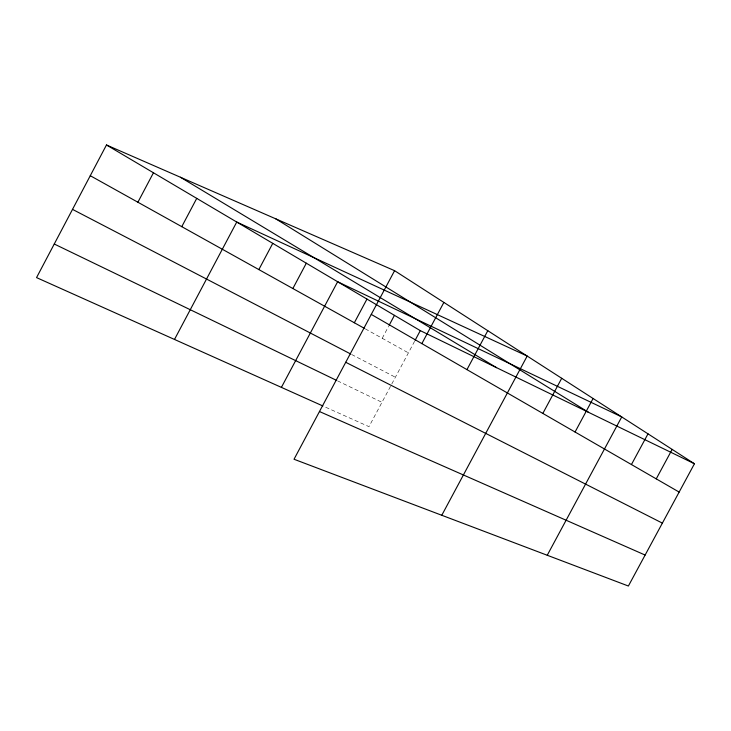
<?xml version="1.0" encoding="UTF-8"?>
<svg xmlns="http://www.w3.org/2000/svg" width="731" height="731" viewBox="0 0 731 731"><rect width="100%" height="100%" fill="white"/><g stroke="black" fill="none" stroke-linecap="round" stroke-linejoin="round"><path stroke-width="0.55" stroke-dasharray="3.65 2.74" d="M382.212 338.289L388.6 326.318M414.605 341.267L368.981 426.648L323.915 406.445M337.548 380.86L381.984 402.324M351.62 354.489L395.38 377.242M365.29 328.859L408.401 352.872"/><path stroke-width="1.1" d="M394.585 270.68L294.026 459.251L628.386 586.024L694.45 463.756L394.585 270.68L106.47 144.976L36.55 277.606L322.874 405.97M137.894 202.231L153.455 172.772M181.772 226.665L196.74 198.375M174.499 339.449L236.743 222.041L527.179 356.052L441.78 515.273M258.838 269.584L272.764 243.359M292.857 288.526L306.316 263.206M281.398 387.384L337.64 281.737L621.743 416.935L547.245 555.258M354.334 322.764L366.962 299.08M389.13 325.322L394.448 315.344M415.117 340.299L420.288 330.631L106.47 144.976M421.86 343.607L443.872 302.415M466.945 369.63L487.796 330.686M542.831 413.417L561.71 378.283M575.059 432.021L593.088 398.486M631.438 464.56L648.004 433.839M656.246 478.869L672.154 449.401M319.474 411.535L645.117 555.057M54.258 244.017L336.525 380.367M420.288 330.631L694.45 463.756M345.736 362.284L662.377 523.122M72.515 209.377L350.606 353.959M90.269 175.705L364.294 328.31M371.266 314.412L679.145 492.082M180.429 177.24L496.596 367.684M275.706 218.807L588.592 412.348"/></g></svg>
